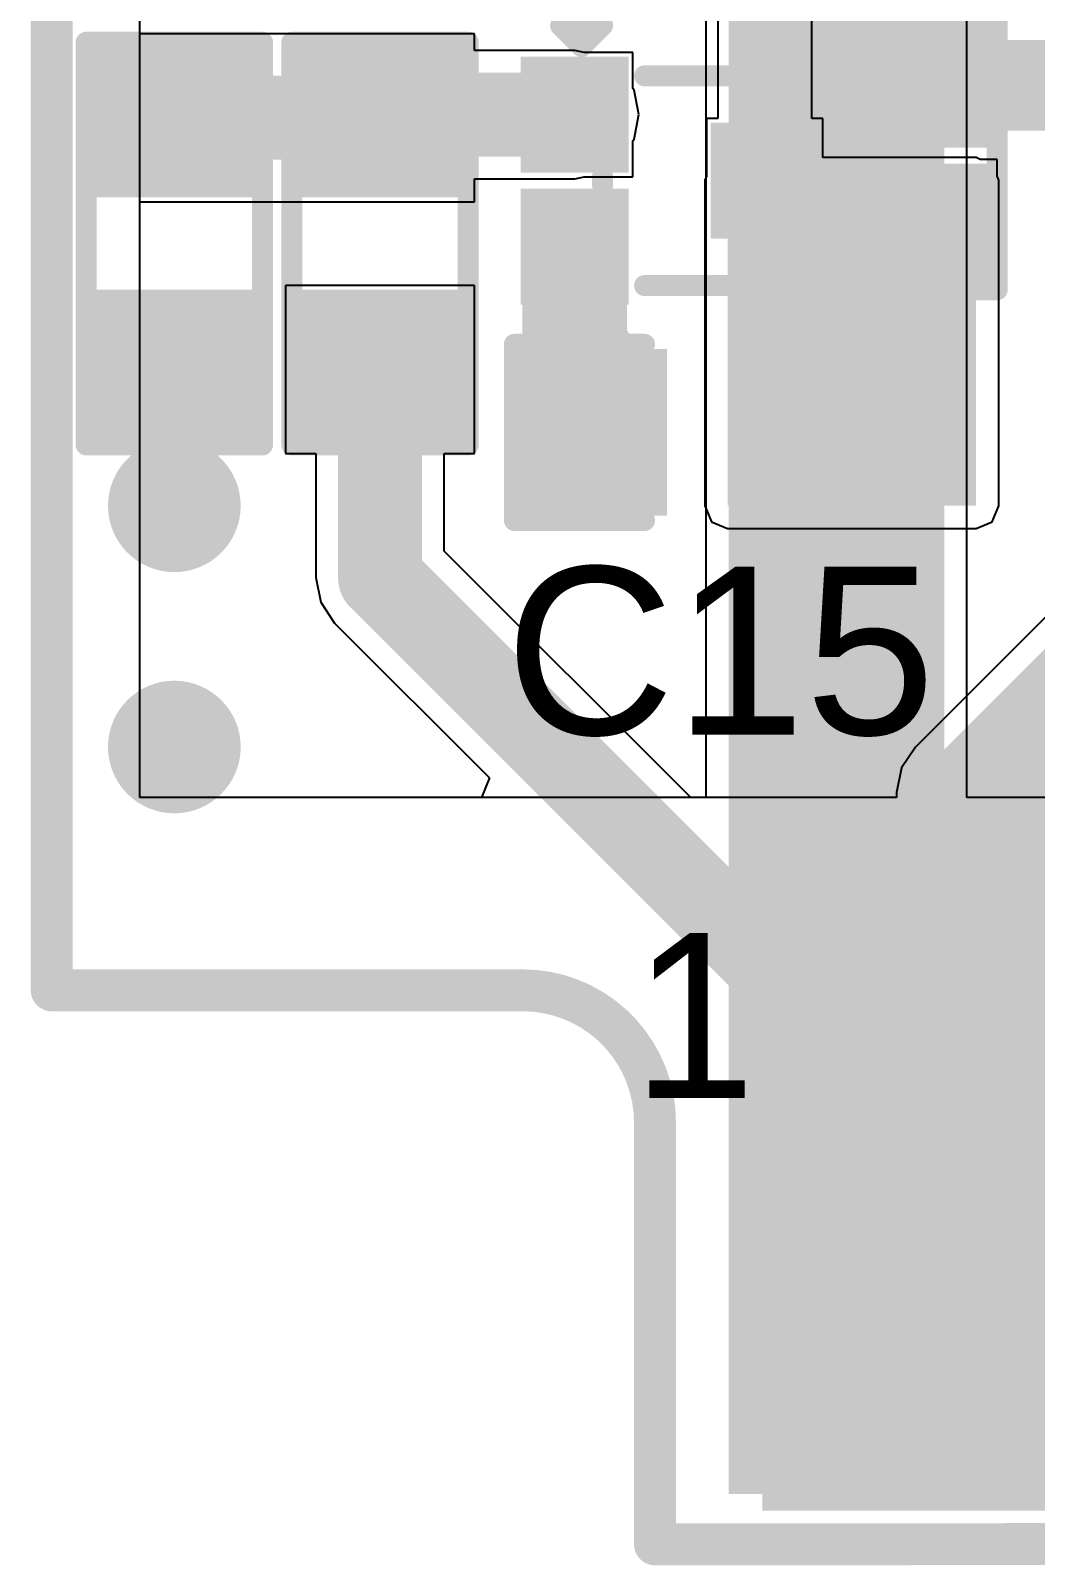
# Model space of a CAD drawing. Header units: millimetres. Extents: x 0 to 1.61, y -0.14 to 2.35.
# Drawn here: x -0.005 to 0.2343, y -0.1371 to 0.2288 of the extents above; entities that cross this region are included whole.
import ezdxf

# ---------------------------------------------------------------- set-up
doc = ezdxf.new("R2010")
doc.units = ezdxf.units.MM
doc.header["$MEASUREMENT"] = 0
for name, color, linetype in [('BottomLayer', 5, 'Continuous'), ('BottomPaste', 16, 'Continuous'), ('BottomSolder', 6, 'Continuous'), ('Mechanical2', 216, 'Continuous'), ('TopLayer', 1, 'Continuous'), ('TopOverlay', 2, 'Continuous'), ('TopPaste', 8, 'Continuous'), ('TopSolder', 216, 'Continuous'), ('ViaHoleLayer', 16, 'Continuous')]:
    doc.layers.add(name, color=color, linetype=linetype)
doc.styles.add('Arial', font='', dxfattribs={"height": 0.2})
doc.styles.get('Arial').set_extended_font_data('Arial')

# ---------------------------------------------------------------- blocks, each defined once
blk = doc.blocks.new('MINI_PCIE_PAD_14')
at = {"layer": 'BottomLayer'}
for points in [[(0.02756, -0.04528), (0.00394, -0.04528), (0.00394, 0.04528), (0.02756, 0.04528)], [(0.05906, -0.04528), (0.03543, -0.04528), (0.03543, 0.04528), (0.05906, 0.04528)]]:
    blk.add_hatch(color=5, dxfattribs=at).paths.add_polyline_path(points)
at = {"layer": 'BottomPaste'}
for points in [[(0.02756, -0.04528), (0.00394, -0.04528), (0.00394, 0.04528), (0.02756, 0.04528)], [(0.05906, -0.04528), (0.03543, -0.04528), (0.03543, 0.04528), (0.05906, 0.04528)]]:
    blk.add_hatch(color=16, dxfattribs=at).paths.add_polyline_path(points)
at = {"layer": 'BottomSolder'}
for points in [[(0.03156, -0.04928), (-0.00006, -0.04928), (-0.00006, 0.04928), (0.03156, 0.04928)], [(0.06306, -0.04928), (0.03143, -0.04928), (0.03143, 0.04928), (0.06306, 0.04928)]]:
    blk.add_hatch(color=6, dxfattribs=at).paths.add_polyline_path(points)
at = {"layer": 'TopLayer'}
for points in [[(-0.01181, 0.04528), (0.01181, 0.04528), (0.01181, -0.04528), (-0.01181, -0.04528)], [(0.01969, 0.04528), (0.04331, 0.04528), (0.04331, -0.04528), (0.01969, -0.04528)]]:
    blk.add_hatch(color=1, dxfattribs=at).paths.add_polyline_path(points)
at = {"layer": 'TopPaste'}
for points in [[(-0.01181, 0.04528), (0.01181, 0.04528), (0.01181, -0.04528), (-0.01181, -0.04528)], [(0.01969, 0.04528), (0.04331, 0.04528), (0.04331, -0.04528), (0.01969, -0.04528)]]:
    blk.add_hatch(color=8, dxfattribs=at).paths.add_polyline_path(points)
at = {"layer": 'TopSolder'}
for points in [[(-0.01581, 0.04928), (0.01581, 0.04928), (0.01581, -0.04928), (-0.01581, -0.04928)], [(0.01569, 0.04928), (0.04731, 0.04928), (0.04731, -0.04928), (0.01569, -0.04928)], [(0.04718, 0.04928), (0.0788, 0.04928), (0.0788, -0.04928), (0.04718, -0.04928)]]:
    blk.add_hatch(color=216, dxfattribs=at).paths.add_polyline_path(points)
at = {"layer": 'TopOverlay', "const_width": 0.005}
blk.add_lwpolyline([(-0.07283, 0.0748, -0.414214), (-0.04134, 0.04331)], format="xyb", dxfattribs=at)
at = {"layer": 'TopOverlay'}
for points, const_width in [([(-0.07408, 0.0748, 1), (-0.07158, 0.0748, 1)], 0.0025), ([(-0.00994, 0.065, 1), (-0.00206, 0.065, 1)], 0.00787), ([(-0.00994, 0.065, 1), (-0.00206, 0.065, 1)], 0.00787), ([(0.00006, 0.065, 1), (0.00794, 0.065, 1)], 0.00787), ([(0.00006, 0.065, 1), (0.00794, 0.065, 1)], 0.00787), ([(-0.00494, 0.06, 1), (0.00294, 0.06, 1)], 0.00787), ([(-0.00494, 0.06, 1), (0.00294, 0.06, 1)], 0.00787), ([(-0.04259, 0.04331, 1), (-0.04009, 0.04331, 1)], 0.0025), ([(-0.04259, 0.04331, 1), (-0.04009, 0.04331, 1)], 0.0025), ([(-0.04259, -0.05709, 1), (-0.04009, -0.05709, 1)], 0.0025), ([(-0.04259, -0.05709, 1), (-0.04009, -0.05709, 1)], 0.0025)]:
    blk.add_lwpolyline(points, format="xyb", close=True, dxfattribs=dict(at, const_width=const_width))
for points, const_width in [([(-0.006, 0.065), (-0.001, 0.06)], 0.01575), ([(-0.006, 0.065), (0.004, 0.065)], 0.01575), ([(-0.001, 0.06), (0.004, 0.065)], 0.01575), ([(-0.04134, -0.05709), (-0.04134, 0.04331)], 0.005), ([(-0.04134, -0.05709), (0.28346, -0.05709)], 0.005)]:
    blk.add_lwpolyline(points, dxfattribs=dict(at, const_width=const_width))
blk.add_text('1', height=0.03937, dxfattribs=at).set_placement((-0.04667, 0.0491))
blk = doc.blocks.new('R___0603_21')
at = {"layer": 'TopLayer'}
for points in [[(-0.015, 0.0175), (-0.015, -0.0175), (-0.045, -0.0175), (-0.045, 0.0175)], [(0.045, 0.0175), (0.045, -0.0175), (0.015, -0.0175), (0.015, 0.0175)]]:
    blk.add_hatch(color=1, dxfattribs=at).paths.add_polyline_path(points)
at = {"layer": 'TopPaste'}
for points in [[(-0.015, 0.0175), (-0.015, -0.0175), (-0.045, -0.0175), (-0.045, 0.0175)], [(0.045, 0.0175), (0.045, -0.0175), (0.015, -0.0175), (0.015, 0.0175)]]:
    blk.add_hatch(color=8, dxfattribs=at).paths.add_polyline_path(points)
at = {"layer": 'TopSolder'}
for points in [[(-0.011, 0.0215), (-0.011, -0.0215), (-0.049, -0.0215), (-0.049, 0.0215)], [(0.049, 0.0215), (0.049, -0.0215), (0.011, -0.0215), (0.011, 0.0215)]]:
    blk.add_hatch(color=216, dxfattribs=at).paths.add_polyline_path(points)
at = {"layer": 'TopOverlay', "const_width": 0.005}
for points in [[(-0.048, 0.021), (0.048, 0.021)], [(-0.048, 0.021), (-0.048, -0.021)], [(0.048, 0.021), (0.048, -0.021)], [(-0.048, -0.021), (0.048, -0.021)]]:
    blk.add_lwpolyline(points, dxfattribs=at)
at = {"layer": 'TopOverlay', "const_width": 0.0025}
for points in [[(-0.04925, 0.021, 1), (-0.04675, 0.021, 1)], [(-0.04925, 0.021, 1), (-0.04675, 0.021, 1)], [(0.04675, 0.021, 1), (0.04925, 0.021, 1)], [(0.04675, 0.021, 1), (0.04925, 0.021, 1)], [(-0.04925, -0.021, 1), (-0.04675, -0.021, 1)], [(-0.04925, -0.021, 1), (-0.04675, -0.021, 1)], [(0.04675, -0.021, 1), (0.04925, -0.021, 1)], [(0.04675, -0.021, 1), (0.04925, -0.021, 1)]]:
    blk.add_lwpolyline(points, format="xyb", close=True, dxfattribs=at)
blk = doc.blocks.new('R___0603_22')
at = {"layer": 'TopLayer'}
for points in [[(-0.015, 0.0175), (-0.015, -0.0175), (-0.045, -0.0175), (-0.045, 0.0175)], [(0.045, 0.0175), (0.045, -0.0175), (0.015, -0.0175), (0.015, 0.0175)]]:
    blk.add_hatch(color=1, dxfattribs=at).paths.add_polyline_path(points)
at = {"layer": 'TopPaste'}
for points in [[(-0.015, 0.0175), (-0.015, -0.0175), (-0.045, -0.0175), (-0.045, 0.0175)], [(0.045, 0.0175), (0.045, -0.0175), (0.015, -0.0175), (0.015, 0.0175)]]:
    blk.add_hatch(color=8, dxfattribs=at).paths.add_polyline_path(points)
at = {"layer": 'TopSolder'}
for points in [[(-0.011, 0.0215), (-0.011, -0.0215), (-0.049, -0.0215), (-0.049, 0.0215)], [(0.049, 0.0215), (0.049, -0.0215), (0.011, -0.0215), (0.011, 0.0215)]]:
    blk.add_hatch(color=216, dxfattribs=at).paths.add_polyline_path(points)
at = {"layer": 'TopOverlay', "const_width": 0.005}
for points in [[(-0.048, 0.021), (0.048, 0.021)], [(-0.048, 0.021), (-0.048, -0.021)], [(0.048, 0.021), (0.048, -0.021)], [(-0.048, -0.021), (0.048, -0.021)]]:
    blk.add_lwpolyline(points, dxfattribs=at)
at = {"layer": 'TopOverlay', "const_width": 0.0025}
for points in [[(-0.04925, 0.021, 1), (-0.04675, 0.021, 1)], [(-0.04925, 0.021, 1), (-0.04675, 0.021, 1)], [(0.04675, 0.021, 1), (0.04925, 0.021, 1)], [(0.04675, 0.021, 1), (0.04925, 0.021, 1)], [(-0.04925, -0.021, 1), (-0.04675, -0.021, 1)], [(-0.04925, -0.021, 1), (-0.04675, -0.021, 1)], [(0.04675, -0.021, 1), (0.04925, -0.021, 1)], [(0.04675, -0.021, 1), (0.04925, -0.021, 1)]]:
    blk.add_lwpolyline(points, format="xyb", close=True, dxfattribs=at)
blk = doc.blocks.new('SOT_723_36')
at = {"layer": 'TopLayer'}
for points in [[(-0.00984, 0.0315), (0.00984, 0.0315), (0.00984, 0.01378), (-0.00984, 0.01378)], [(-0.02559, -0.01378), (-0.00591, -0.01378), (-0.00591, -0.0315), (-0.02559, -0.0315)], [(0.00591, -0.01378), (0.02559, -0.01378), (0.02559, -0.0315), (0.00591, -0.0315)]]:
    blk.add_hatch(color=1, dxfattribs=at).paths.add_polyline_path(points)
at = {"layer": 'TopPaste'}
for points in [[(-0.00984, 0.0315), (0.00984, 0.0315), (0.00984, 0.01378), (-0.00984, 0.01378)], [(-0.02559, -0.01378), (-0.00591, -0.01378), (-0.00591, -0.0315), (-0.02559, -0.0315)], [(0.00591, -0.01378), (0.02559, -0.01378), (0.02559, -0.0315), (0.00591, -0.0315)]]:
    blk.add_hatch(color=8, dxfattribs=at).paths.add_polyline_path(points)
at = {"layer": 'TopSolder'}
for points in [[(-0.01384, 0.0355), (0.01384, 0.0355), (0.01384, 0.00978), (-0.01384, 0.00978)], [(-0.02959, -0.00978), (-0.00191, -0.00978), (-0.00191, -0.0355), (-0.02959, -0.0355)], [(0.00191, -0.00978), (0.02959, -0.00978), (0.02959, -0.0355), (0.00191, -0.0355)]]:
    blk.add_hatch(color=216, dxfattribs=at).paths.add_polyline_path(points)
at = {"layer": 'TopOverlay', "const_width": 0.005}
for points in [[(-0.025, -0.006), (-0.025, 0.025)], [(-0.015, 0.025), (-0.025, 0.025)], [(-0.025, -0.006), (-0.025, 0.025)], [(-0.015, 0.025), (-0.025, 0.025)], [(0.025, 0.025), (0.015, 0.025)], [(0.025, -0.006), (0.025, 0.025)], [(-0.037, -0.026), (-0.037, -0.016)], [(-0.032, -0.021), (-0.037, -0.016)], [(0.001, -0.016), (-0.001, -0.016)], [(-0.037, -0.026), (-0.032, -0.021)]]:
    blk.add_lwpolyline(points, dxfattribs=at)
at = {"layer": 'TopOverlay', "const_width": 0.0025}
for points in [[(-0.02625, 0.025, 1), (-0.02375, 0.025, 1)], [(-0.02625, 0.025, 1), (-0.02375, 0.025, 1)], [(-0.02625, 0.025, 1), (-0.02375, 0.025, 1)], [(-0.02625, 0.025, 1), (-0.02375, 0.025, 1)], [(-0.01625, 0.025, 1), (-0.01375, 0.025, 1)], [(-0.01625, 0.025, 1), (-0.01375, 0.025, 1)], [(0.01375, 0.025, 1), (0.01625, 0.025, 1)], [(0.02375, 0.025, 1), (0.02625, 0.025, 1)], [(0.02375, 0.025, 1), (0.02625, 0.025, 1)], [(-0.02625, -0.006, 1), (-0.02375, -0.006, 1)], [(-0.02625, -0.006, 1), (-0.02375, -0.006, 1)], [(0.02375, -0.006, 1), (0.02625, -0.006, 1)], [(-0.03825, -0.016, 1), (-0.03575, -0.016, 1)], [(-0.03825, -0.016, 1), (-0.03575, -0.016, 1)], [(-0.00225, -0.016, 1), (0.00025, -0.016, 1)], [(-0.00025, -0.016, 1), (0.00225, -0.016, 1)], [(-0.03325, -0.021, 1), (-0.03075, -0.021, 1)], [(-0.03325, -0.021, 1), (-0.03075, -0.021, 1)], [(-0.03825, -0.026, 1), (-0.03575, -0.026, 1)], [(-0.03825, -0.026, 1), (-0.03575, -0.026, 1)]]:
    blk.add_lwpolyline(points, format="xyb", close=True, dxfattribs=at)
blk = doc.blocks.new('DFN1006_2L__44')
at = {"layer": 'TopLayer'}
for points in [[(-0.02756, 0.01299), (-0.00591, 0.01299), (-0.00591, -0.01299), (-0.02756, -0.01299)], [(0.00591, 0.01299), (0.02756, 0.01299), (0.02756, -0.01299), (0.00591, -0.01299)]]:
    blk.add_hatch(color=1, dxfattribs=at).paths.add_polyline_path(points)
at = {"layer": 'TopOverlay'}
blk.add_hatch(color=2, dxfattribs=at).paths.add_polyline_path([(-0.04501, -0.01987), (-0.03201, -0.01987), (-0.03201, 0.02013), (-0.04501, 0.02013)])
at = {"layer": 'TopPaste'}
for points in [[(-0.02756, 0.01299), (-0.00591, 0.01299), (-0.00591, -0.01299), (-0.02756, -0.01299)], [(0.00591, 0.01299), (0.02756, 0.01299), (0.02756, -0.01299), (0.00591, -0.01299)]]:
    blk.add_hatch(color=8, dxfattribs=at).paths.add_polyline_path(points)
at = {"layer": 'TopSolder'}
for points in [[(-0.03156, 0.01699), (-0.00191, 0.01699), (-0.00191, -0.01699), (-0.03156, -0.01699)], [(0.00191, 0.01699), (0.03156, 0.01699), (0.03156, -0.01699), (0.00191, -0.01699)]]:
    blk.add_hatch(color=216, dxfattribs=at).paths.add_polyline_path(points)
at = {"layer": 'TopOverlay', "const_width": 0.005}
for points in [[(-0.032, -0.018), (-0.032, 0.018)], [(0.032, 0.018), (-0.032, 0.018)], [(0.032, -0.018), (0.032, 0.018)], [(0.032, -0.018), (-0.032, -0.018)]]:
    blk.add_lwpolyline(points, dxfattribs=at)
at = {"layer": 'TopOverlay', "const_width": 0.0025}
for points in [[(-0.03325, 0.018, 1), (-0.03075, 0.018, 1)], [(-0.03325, 0.018, 1), (-0.03075, 0.018, 1)], [(0.03075, 0.018, 1), (0.03325, 0.018, 1)], [(0.03075, 0.018, 1), (0.03325, 0.018, 1)], [(-0.03325, -0.018, 1), (-0.03075, -0.018, 1)], [(-0.03325, -0.018, 1), (-0.03075, -0.018, 1)], [(0.03075, -0.018, 1), (0.03325, -0.018, 1)], [(0.03075, -0.018, 1), (0.03325, -0.018, 1)]]:
    blk.add_lwpolyline(points, format="xyb", close=True, dxfattribs=at)
blk = doc.blocks.new('C___0603_53')
at = {"layer": 'TopLayer'}
for points in [[(-0.015, 0.0175), (-0.015, -0.0175), (-0.045, -0.0175), (-0.045, 0.0175)], [(0.045, 0.0175), (0.045, -0.0175), (0.015, -0.0175), (0.015, 0.0175)]]:
    blk.add_hatch(color=1, dxfattribs=at).paths.add_polyline_path(points)
at = {"layer": 'TopPaste'}
for points in [[(-0.015, 0.0175), (-0.015, -0.0175), (-0.045, -0.0175), (-0.045, 0.0175)], [(0.045, 0.0175), (0.045, -0.0175), (0.015, -0.0175), (0.015, 0.0175)]]:
    blk.add_hatch(color=8, dxfattribs=at).paths.add_polyline_path(points)
at = {"layer": 'TopSolder'}
for points in [[(-0.01264, 0.01986), (-0.01264, -0.01986), (-0.04736, -0.01986), (-0.04736, 0.01986)], [(0.04736, 0.01986), (0.04736, -0.01986), (0.01264, -0.01986), (0.01264, 0.01986)]]:
    blk.add_hatch(color=216, dxfattribs=at).paths.add_polyline_path(points)
at = {"layer": 'TopOverlay', "const_width": 0.005}
for points in [[(-0.049, -0.021), (-0.049, 0.021)], [(-0.049, 0.021), (-0.018, 0.021)], [(0.018, 0.021), (0.049, 0.021)], [(0.049, -0.021), (0.049, 0.021)], [(-0.049, -0.021), (-0.018, -0.021)], [(0.018, -0.021), (0.049, -0.021)]]:
    blk.add_lwpolyline(points, dxfattribs=at)
at = {"layer": 'TopOverlay', "const_width": 0.0025}
for points in [[(-0.05025, 0.021, 1), (-0.04775, 0.021, 1)], [(-0.05025, 0.021, 1), (-0.04775, 0.021, 1)], [(-0.01925, 0.021, 1), (-0.01675, 0.021, 1)], [(0.01675, 0.021, 1), (0.01925, 0.021, 1)], [(0.04775, 0.021, 1), (0.05025, 0.021, 1)], [(0.04775, 0.021, 1), (0.05025, 0.021, 1)], [(-0.05025, -0.021, 1), (-0.04775, -0.021, 1)], [(-0.05025, -0.021, 1), (-0.04775, -0.021, 1)], [(-0.01925, -0.021, 1), (-0.01675, -0.021, 1)], [(0.01675, -0.021, 1), (0.01925, -0.021, 1)], [(0.04775, -0.021, 1), (0.05025, -0.021, 1)], [(0.04775, -0.021, 1), (0.05025, -0.021, 1)]]:
    blk.add_lwpolyline(points, format="xyb", close=True, dxfattribs=at)

msp = doc.modelspace()

# ---------------------------------------------------------------- hatches: boundary and pattern name
at = {"layer": 'BottomLayer'}
msp.add_hatch(color=5, dxfattribs=at).paths.add_polyline_path([(0.16121, -0.12008), (0.2126, -0.12008), (0.2126, 0.509), (0.16121, 0.509)])
h = msp.add_hatch(color=5, dxfattribs=at)
edge = h.paths.add_edge_path()
edge.add_arc((0.02921, 0.1155), 0.01181, 0, 360)
h = msp.add_hatch(color=5, dxfattribs=at)
edge = h.paths.add_edge_path()
edge.add_arc((0.02921, 0.058), 0.01181, 0, 360)
at = {"layer": 'BottomSolder'}
h = msp.add_hatch(color=6, dxfattribs=at)
edge = h.paths.add_edge_path()
edge.add_arc((0.02921, 0.1155), 0.01581, 0, 360)
h = msp.add_hatch(color=6, dxfattribs=at)
edge = h.paths.add_edge_path()
edge.add_arc((0.02921, 0.058), 0.01581, 0, 360)
at = {"layer": 'TopLayer'}
for points in [[(0.19421, 0.20491), (0.33753, 0.20491), (0.33753, 0.22656), (0.19421, 0.22656)], [(0.16098, 0.1155), (0.2202, 0.1155), (0.2202, 0.19309), (0.16098, 0.19309)]]:
    msp.add_hatch(color=1, dxfattribs=at).paths.add_polyline_path(points)
h = msp.add_hatch(color=1, dxfattribs=at)
edge = h.paths.add_edge_path()
edge.add_arc((0.02921, 0.1155), 0.01181, 0, 360)
h = msp.add_hatch(color=1, dxfattribs=at)
edge = h.paths.add_edge_path()
edge.add_arc((0.02921, 0.058), 0.01181, 0, 360)
at = {"layer": 'TopSolder'}
h = msp.add_hatch(color=216, dxfattribs=at)
edge = h.paths.add_edge_path()
edge.add_arc((0.02921, 0.1155), 0.01581, 0, 360)
h = msp.add_hatch(color=216, dxfattribs=at)
edge = h.paths.add_edge_path()
edge.add_arc((0.02921, 0.058), 0.01581, 0, 360)
at = {"layer": 'ViaHoleLayer'}
h = msp.add_hatch(color=16, dxfattribs=at)
edge = h.paths.add_edge_path()
edge.add_arc((0.02921, 0.1155), 0.00591, 0, 360)
h = msp.add_hatch(color=16, dxfattribs=at)
edge = h.paths.add_edge_path()
edge.add_arc((0.02921, 0.058), 0.00591, 0, 360)

# ---------------------------------------------------------------- linework, layer by layer
at = {"layer": 'BottomLayer'}
for p, q in [((0.02102, 0.046), (0.02102, 0.4209)), ((0.15579, 0.25728), (0.15579, 0.046)), ((0.21801, 0.046), (0.21801, 0.25187)), ((0.15579, 0.046), (0.02102, 0.046)), ((0.26463, 0.046), (0.21801, 0.046))]:
    msp.add_line(p, q, dxfattribs=at)
for points, const_width in [([(0.23228, 0.04145), (0.29984, 0.109)], 0.01575), ([(0.23228, -0.0748), (0.23228, 0.04145)], 0.01575), ([(0.1877, -0.09597), (0.1877, -0.0748)], 0.04)]:
    msp.add_lwpolyline(points, dxfattribs=dict(at, const_width=const_width))
for points, const_width in [([(0.22835, 0.04145, 1), (0.23622, 0.04145, 1)], 0.00787), ([(0.22835, 0.04145, 1), (0.23622, 0.04145, 1)], 0.00787), ([(0.1777, -0.0748, 1), (0.1977, -0.0748, 1)], 0.02), ([(0.22835, -0.0748, 1), (0.23622, -0.0748, 1)], 0.00787), ([(0.1777, -0.09597, 1), (0.1977, -0.09597, 1)], 0.02)]:
    msp.add_lwpolyline(points, format="xyb", close=True, dxfattribs=dict(at, const_width=const_width))
at = {"layer": 'Mechanical2', "const_width": 0.01}
for points in [[(0, 0), (0, 1.95441)], [(0, 0), (0.11221, 0)], [(0.1437, -0.13207), (0.1437, -0.0315)], [(0.1437, -0.13207), (0.46848, -0.13189)]]:
    msp.add_lwpolyline(points, dxfattribs=at)
at = {"layer": 'Mechanical2', "const_width": 0.005}
for points in [[(-0.0025, 0, 1), (0.0025, 0, 1)], [(-0.0025, 0, 1), (0.0025, 0, 1)], [(0.10971, 0, 1), (0.11471, 0, 1)], [(0.10971, 0, 1), (0.11471, 0, 1)], [(0.1412, -0.0315, 1), (0.1462, -0.0315, 1)], [(0.1412, -0.0315, 1), (0.1462, -0.0315, 1)], [(0.1412, -0.13207, 1), (0.1462, -0.13207, 1)], [(0.1412, -0.13207, 1), (0.1462, -0.13207, 1)]]:
    msp.add_lwpolyline(points, format="xyb", close=True, dxfattribs=at)
at = {"layer": 'Mechanical2', "const_width": 0.01}
msp.add_lwpolyline([(0.11221, 0, -0.414214), (0.1437, -0.0315)], format="xyb", dxfattribs=at)
at = {"layer": 'TopLayer'}
for p, q in [((0.02102, 0.228), (0.02102, 0.77401)), ((0.15863, 0.2446), (0.15863, 0.20784)), ((0.18106, 0.20784), (0.18106, 0.23996)), ((0.05171, 0.228), (0.02102, 0.228)), ((0.05571, 0.228), (0.05171, 0.228)), ((0.05171, 0.228), (0.05171, 0.228)), ((0.10071, 0.228), (0.05571, 0.228)), ((0.05571, 0.228), (0.05571, 0.228)), ((0.10071, 0.22404), (0.10071, 0.228)), ((0.12457, 0.22404), (0.10071, 0.22404)), ((0.12684, 0.22359), (0.12457, 0.22404)), ((0.13843, 0.22359), (0.12684, 0.22359)), ((0.13843, 0.21501), (0.13843, 0.22359)), ((0.1387, 0.2146), (0.13843, 0.21501)), ((0.13986, 0.20875), (0.1387, 0.2146)), ((0.1387, 0.2029), (0.13986, 0.20875)), ((0.15863, 0.20784), (0.15598, 0.20784)), ((0.15598, 0.20784), (0.15598, 0.19409)), ((0.1837, 0.20784), (0.18106, 0.20784)), ((0.1837, 0.19851), (0.1837, 0.20784)), ((0.13843, 0.20249), (0.1387, 0.2029)), ((0.13843, 0.19391), (0.13843, 0.20249)), ((0.2202, 0.19851), (0.1837, 0.19851)), ((0.22119, 0.19809), (0.2202, 0.19851)), ((0.2252, 0.19809), (0.22119, 0.19809)), ((0.2252, 0.19409), (0.2252, 0.19809)), ((0.12457, 0.19345), (0.12684, 0.19391)), ((0.12684, 0.19391), (0.13843, 0.19391)), ((0.15598, 0.19409), (0.15557, 0.19309)), ((0.22561, 0.19309), (0.2252, 0.19409)), ((0.10071, 0.188), (0.10071, 0.19345)), ((0.10071, 0.19345), (0.12457, 0.19345)), ((0.15557, 0.19309), (0.15557, 0.1155)), ((0.22561, 0.1155), (0.22561, 0.19309)), ((0.02102, 0.046), (0.02102, 0.188)), ((0.02102, 0.188), (0.05171, 0.188)), ((0.05171, 0.188), (0.05171, 0.188)), ((0.05171, 0.188), (0.05571, 0.188)), ((0.05571, 0.188), (0.05571, 0.188)), ((0.05571, 0.188), (0.10071, 0.188)), ((0.10071, 0.168), (0.05571, 0.168)), ((0.05571, 0.168), (0.05571, 0.128)), ((0.10071, 0.128), (0.10071, 0.168)), ((0.05571, 0.128), (0.06291, 0.128)), ((0.06291, 0.128), (0.06291, 0.09837)), ((0.0935, 0.1047), (0.0935, 0.128)), ((0.0935, 0.128), (0.10071, 0.128)), ((0.15557, 0.1155), (0.15716, 0.11167)), ((0.22402, 0.11167), (0.22561, 0.1155)), ((0.15716, 0.11167), (0.16098, 0.11009)), ((0.16098, 0.11009), (0.2202, 0.11009)), ((0.2202, 0.11009), (0.22402, 0.11167)), ((0.25441, 0.10669), (0.20572, 0.058)), ((0.1522, 0.046), (0.0935, 0.1047)), ((0.06291, 0.09837), (0.06408, 0.09251)), ((0.06408, 0.09251), (0.06739, 0.08755)), ((0.06739, 0.08755), (0.10432, 0.05062)), ((0.20572, 0.058), (0.20241, 0.05304)), ((0.20241, 0.05304), (0.20124, 0.04719)), ((0.10432, 0.05062), (0.10241, 0.046)), ((0.10241, 0.046), (0.02102, 0.046)), ((0.20124, 0.046), (0.1522, 0.046)), ((0.20124, 0.04719), (0.20124, 0.046))]:
    msp.add_line(p, q, dxfattribs=at)
for points, const_width in [([(0.16984, 0.193), (0.16984, 0.2446)], 0.012), ([(0.02921, 0.208), (0.07821, 0.208)], 0.02), ([(0.07895, 0.20875), (0.12457, 0.20875)], 0.02), ([(0.12457, 0.15246), (0.12457, 0.17725)], 0.025), ([(0.12457, 0.15246), (0.12671, 0.15032)], 0.025), ([(0.12671, 0.1355), (0.12671, 0.15032)], 0.025), ([(0.02921, 0.1155), (0.02921, 0.148)], 0.02), ([(0.07821, 0.09837), (0.07821, 0.148)], 0.02), ([(0.12671, 0.1355), (0.12921, 0.133)], 0.025), ([(0.21654, 0.04719), (0.2697, 0.10035)], 0.02), ([(0.07821, 0.09837), (0.18504, -0.00847)], 0.02), ([(0.21654, -0.0748), (0.21654, 0.04719)], 0.02), ([(0.18504, -0.0748), (0.18504, -0.00847)], 0.02)]:
    msp.add_lwpolyline(points, dxfattribs=dict(at, const_width=const_width))
for points, const_width in [([(0.02421, 0.208, 1), (0.03421, 0.208, 1)], 0.01), ([(0.07321, 0.208, 1), (0.08321, 0.208, 1)], 0.01), ([(0.07395, 0.20875, 1), (0.08395, 0.20875, 1)], 0.01), ([(0.11957, 0.20875, 1), (0.12957, 0.20875, 1)], 0.01), ([(0.16684, 0.193, 1), (0.17284, 0.193, 1)], 0.006), ([(0.11832, 0.17725, 1), (0.13082, 0.17725, 1)], 0.0125), ([(0.11832, 0.15246, 1), (0.13082, 0.15246, 1)], 0.0125), ([(0.11832, 0.15246, 1), (0.13082, 0.15246, 1)], 0.0125), ([(0.12046, 0.15032, 1), (0.13296, 0.15032, 1)], 0.0125), ([(0.12046, 0.15032, 1), (0.13296, 0.15032, 1)], 0.0125), ([(0.02421, 0.148, 1), (0.03421, 0.148, 1)], 0.01), ([(0.07321, 0.148, 1), (0.08321, 0.148, 1)], 0.01), ([(0.12046, 0.1355, 1), (0.13296, 0.1355, 1)], 0.0125), ([(0.12046, 0.1355, 1), (0.13296, 0.1355, 1)], 0.0125), ([(0.12296, 0.133, 1), (0.13546, 0.133, 1)], 0.0125), ([(0.02421, 0.1155, 1), (0.03421, 0.1155, 1)], 0.01), ([(0.07321, 0.09837, 1), (0.08321, 0.09837, 1)], 0.01), ([(0.07321, 0.09837, 1), (0.08321, 0.09837, 1)], 0.01), ([(0.21154, 0.04719, 1), (0.22154, 0.04719, 1)], 0.01), ([(0.21154, 0.04719, 1), (0.22154, 0.04719, 1)], 0.01), ([(0.18004, -0.00847, 1), (0.19004, -0.00847, 1)], 0.01), ([(0.18004, -0.00847, 1), (0.19004, -0.00847, 1)], 0.01), ([(0.18004, -0.0748, 1), (0.19004, -0.0748, 1)], 0.01), ([(0.21154, -0.0748, 1), (0.22154, -0.0748, 1)], 0.01)]:
    msp.add_lwpolyline(points, format="xyb", close=True, dxfattribs=dict(at, const_width=const_width))

# ---------------------------------------------------------------- block references
for name, p, rotation in [('DFN1006_2L__44', (0.20721, 0.199), 270), ('SOT_723_36', (0.14721, 0.193), 270), ('R___0603_21', (0.02921, 0.178), 90), ('R___0603_22', (0.07821, 0.178), 90)]:
    msp.add_blockref(name, p, dxfattribs=dict(rotation=rotation))
for name, p in [('C___0603_53', (0.15921, 0.133)), ('MINI_PCIE_PAD_14', (0.18504, -0.0748))]:
    msp.add_blockref(name, p)

# ---------------------------------------------------------------- texts
at = {"layer": 'TopOverlay', "style": 'Arial'}
msp.add_text('C15', height=0.04, dxfattribs=at).set_placement((0.108, 0.06096))

doc.saveas('drawing.dxf')
